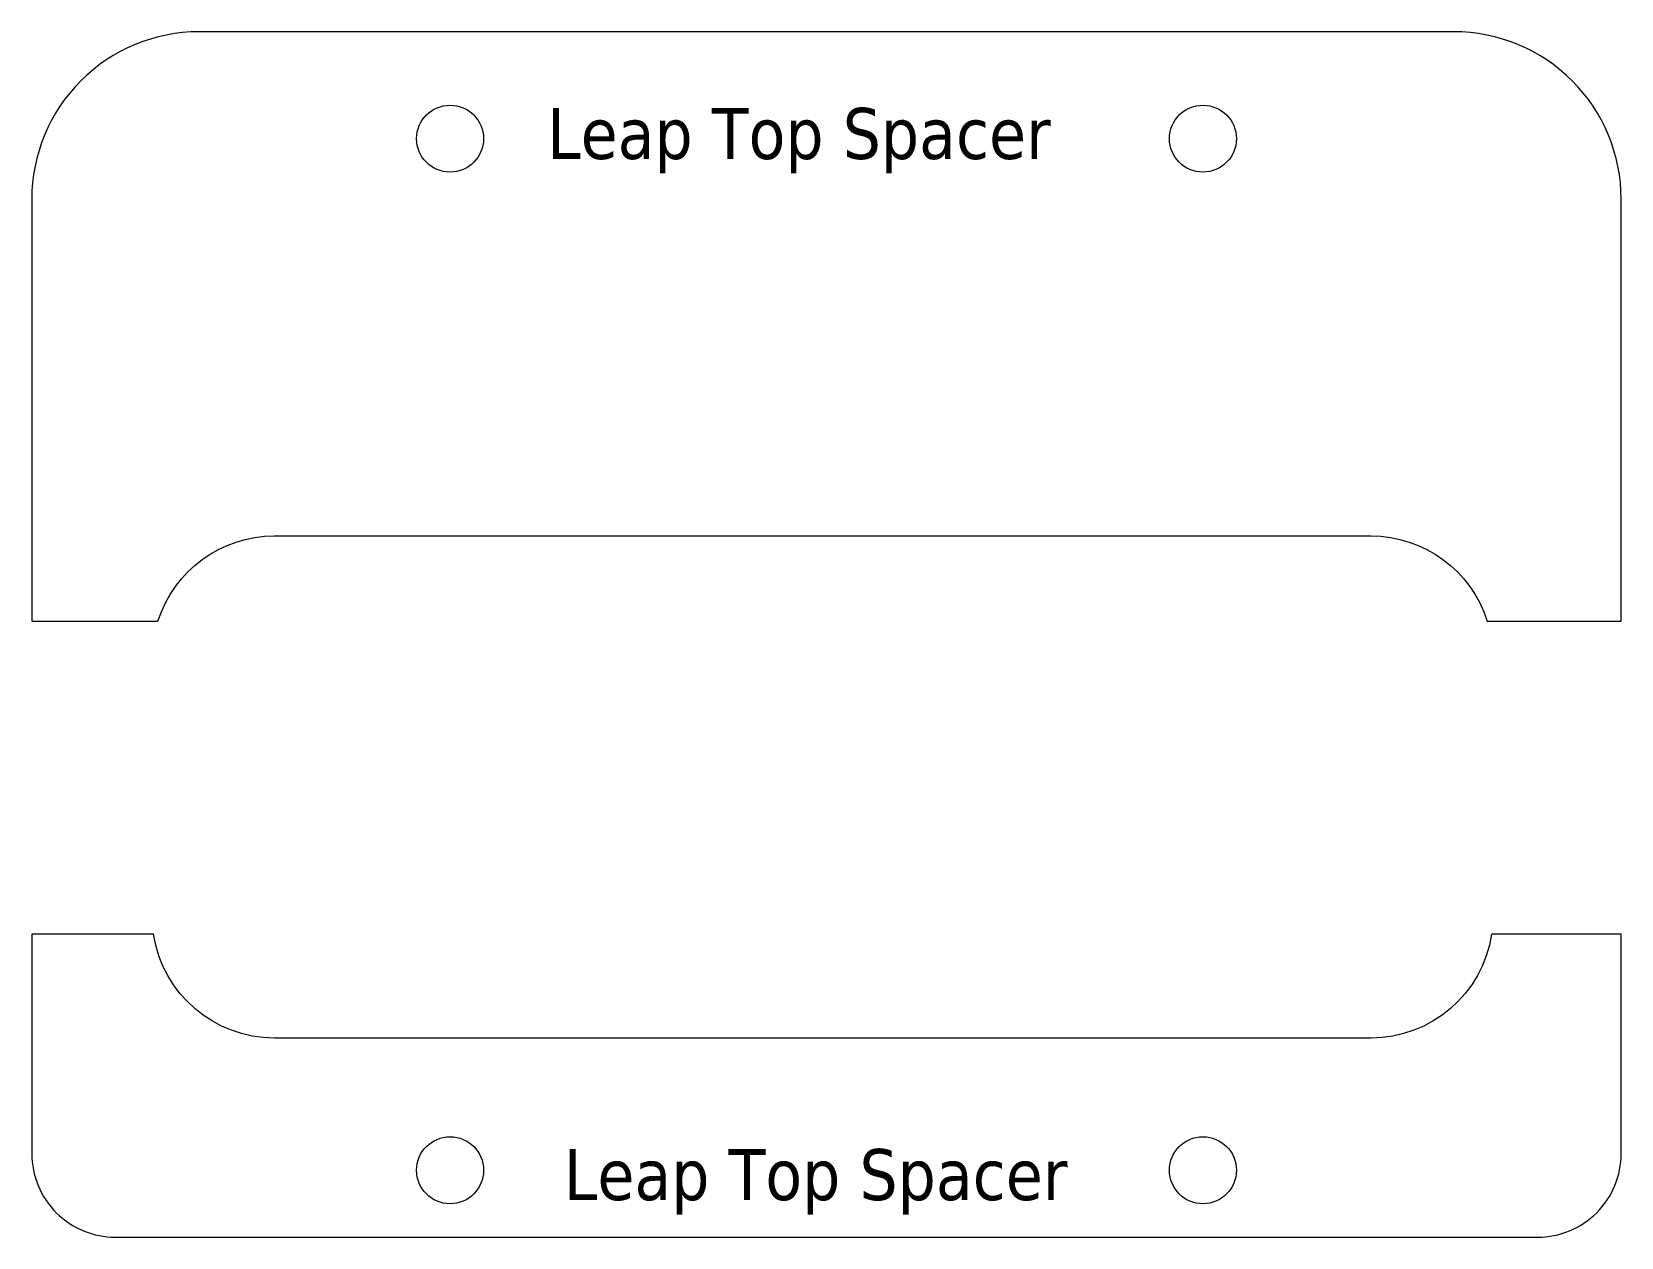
# Model space of a CAD drawing. Header units: millimetres. Extents: x -281.2 to -186.2, y -104.4 to -32.4.
import ezdxf

# ---------------------------------------------------------------- set-up
doc = ezdxf.new("R2010")
doc.units = ezdxf.units.MM
doc.styles.add('Sketch Text (ANSI) - 3DA', font='tahoma.ttf')

msp = doc.modelspace()

# ---------------------------------------------------------------- linework, layer by layer
at = {"color": 1, "lineweight": 5, "true_color": 0xff0000, "flags": 128}
for points in [[(-281.213, -57.523), (-281.213, -67.626), (-276.213, -67.626), (-273.67, -67.626, -0.326609), (-266.711, -62.538), (-201.179, -62.538, -0.326609), (-194.22, -67.626), (-191.213, -67.626), (-186.213, -67.626), (-186.213, -57.523), (-186.213, -42.413, 0.414214), (-196.213, -32.413), (-271.213, -32.413, 0.414214), (-281.213, -42.413)], [(-266.711, -92.548, -0.370628), (-273.93, -86.344), (-276.213, -86.344), (-281.213, -86.344), (-281.213, -96.448), (-281.213, -99.448, 0.414214), (-276.213, -104.448), (-191.213, -104.448, 0.414214), (-186.213, -99.448), (-186.213, -96.448), (-186.213, -86.344), (-191.213, -86.344), (-193.96, -86.344, -0.370628), (-201.179, -92.548)]]:
    msp.add_lwpolyline(points, format="xyb", close=True, dxfattribs=at)
at = {"color": 1, "lineweight": 5, "true_color": 0xff0000}
for centre in [(-256.213, -38.798), (-211.213, -38.798), (-256.213, -100.448), (-211.213, -100.448)]:
    msp.add_circle(centre, 2, dxfattribs=at)

# ---------------------------------------------------------------- texts
at = {"color": 7, "char_height": 3.048, "attachment_point": 1, "style": 'Sketch Text (ANSI) - 3DA'}
for insert in [(-250.409, -36.962), (-249.409, -99.18)]:
    msp.add_mtext('\\fTahoma|b0|i0;Leap Top Spacer', dxfattribs=dict(at, insert=insert))

doc.saveas('drawing.dxf')
